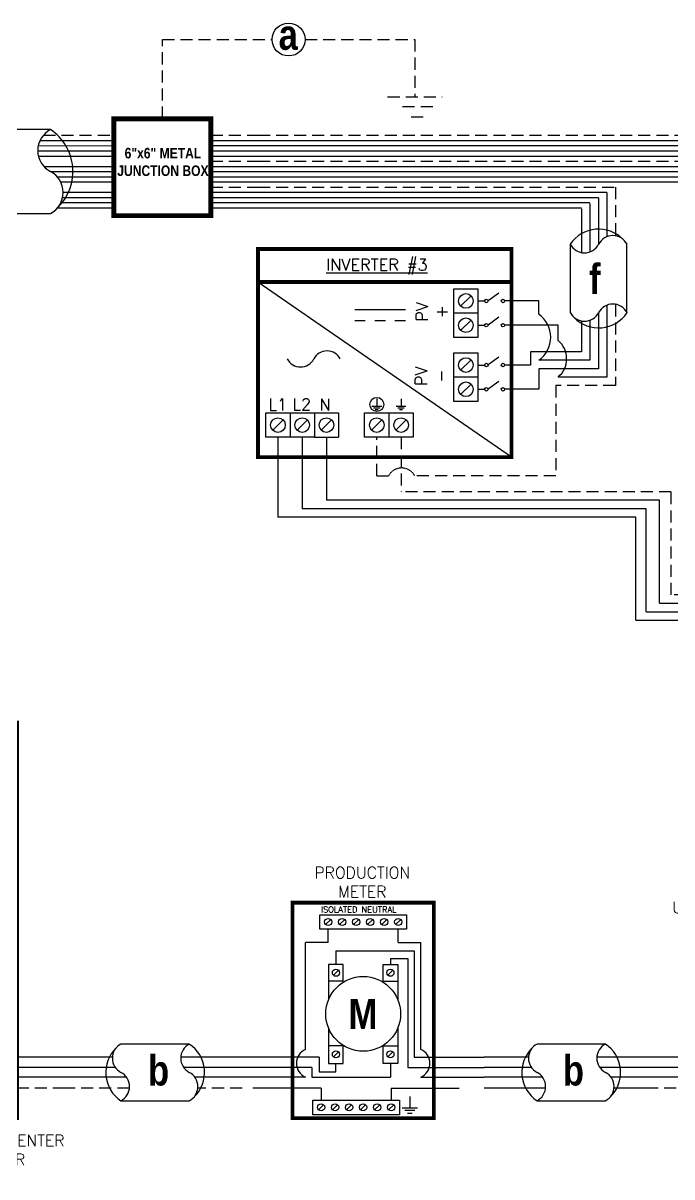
# Model space of a CAD drawing. Header units: feet. Extents: x 18740 to 19510, y 15293 to 15847.
# Drawn here: x 19048.4 to 19249.9, y 15488.7 to 15847.1 of the extents above; entities that cross this region are included whole.
import ezdxf

# ---------------------------------------------------------------- set-up
doc = ezdxf.new("R2010")
doc.units = ezdxf.units.FT
doc.header["$MEASUREMENT"] = 0
doc.linetypes.add('HIDDEN', pattern=[0.375, 0.25, -0.125])
for name, color, linetype in [('ONE LINE BLOCKS', 7, 'Continuous'), ('TABLES', 7, 'Continuous'), ('TEXT', 7, 'Continuous'), ('Z - TITLEBLOCK TXT', 7, 'Continuous')]:
    doc.layers.add(name, color=color, linetype=linetype)
doc.styles.add('ONE LINE TXT', font='techb___.ttf')
doc.styles.get("Standard").update_dxf_attribs({"font": 'simplex.shx'})

# ---------------------------------------------------------------- blocks, each defined once
blk = doc.blocks.new('M_METER PAN')
at = {"color": 253, "linetype": 'Continuous'}
for p, q in [((4.735, 8.023), (4.735, 8.748)), ((8.589, 8.023), (8.589, 8.748)), ((4.735, 8.023), (3.483, 8.023)), ((3.483, 2.136), (3.483, 8.023)), ((8.589, 8.023), (9.84, 8.023)), ((9.84, 2.136), (9.84, 8.023)), ((3.483, 0.611), (0, 0.611)), ((9.84, 0.611), (13.323, 0.611))]:
    blk.add_line(p, q, dxfattribs=at)
at = {"color": 7, "linetype": 'Continuous'}
for p, q in [((5.163, 7.563), (5.163, 6.819)), ((5.163, 7.563), (9.474, 7.563)), ((9.474, 7.563), (9.474, 1.711)), ((4.245, 1.711), (0, 1.711)), ((4.245, 1.711), (4.245, 0.898)), ((5.163, 0.898), (5.163, 1.37)), ((9.474, 1.711), (13.323, 1.711)), ((4.245, 0.898), (5.163, 0.898))]:
    blk.add_line(p, q, dxfattribs=at)
at = {"color": 10, "linetype": 'Continuous'}
for p, q in [((8.16, 7.142), (8.16, 6.819)), ((8.16, 7.142), (9.123, 7.142)), ((9.123, 7.142), (9.123, 1.149)), ((8.16, 1.37), (8.16, 0.611)), ((3.832, 1.149), (0, 1.149)), ((3.832, 1.149), (3.832, 0.611)), ((9.123, 1.149), (13.323, 1.149)), ((3.832, 0.611), (8.16, 0.611))]:
    blk.add_line(p, q, dxfattribs=at)
at = {"color": 1, "linetype": 'Continuous'}
for p, q in [((5.565, 5.899), (4.761, 5.899)), ((7.758, 5.899), (8.562, 5.899)), ((5.565, 2.326), (4.761, 2.326)), ((7.758, 2.326), (8.562, 2.326))]:
    blk.add_line(p, q, dxfattribs=at)
at = {"color": 253, "linetype": 'Continuous'}
for centre, start, end in [((3.823, 1.374), 113.9997, 246.0003), ((9.5, 1.374), 293.9997, 66.0003)]:
    blk.add_arc(centre, 0.835, start, end, dxfattribs=at)
at = {"layer": 'ONE LINE BLOCKS', "lineweight": 50, "const_width": 0.21}
blk.add_lwpolyline([(2.772, -1.647), (2.772, 10.216), (10.552, 10.216), (10.552, -1.647)], close=True, dxfattribs=at)
at = {"layer": 'TEXT', "color": 92, "linetype": 'HIDDEN', "ltscale": 15}
for p, q in [((4.347, 0), (0, 0)), ((4.347, 0), (4.347, -0.649)), ((8.201, 0), (8.201, -0.649)), ((8.201, 0), (13.323, 0))]:
    blk.add_line(p, q, dxfattribs=at)
at = {"layer": 'TEXT', "color": 92, "linetype": 'Continuous', "flags": 128}
for points in [[(9.228, -0.457), (9.227, -1.078)], [(8.812, -1.078), (9.642, -1.078)], [(9.498, -1.231), (8.956, -1.231)], [(9.354, -1.385), (9.1, -1.385)]]:
    blk.add_lwpolyline(points, dxfattribs=at)
at = {"layer": 'TEXT', "linetype": 'Continuous'}
blk.add_circle((6.662, 4.095), 2.059, dxfattribs=at)
at = {"layer": 'Z - TITLEBLOCK TXT', "color": 1, "linetype": 'Continuous'}
for p, q in [((4.275, 8.748), (4.275, 9.552)), ((4.275, 9.552), (9.049, 9.552)), ((9.049, 9.552), (9.049, 8.748)), ((9.049, 8.748), (4.275, 8.748)), ((4.761, 6.819), (4.761, 4.888)), ((5.565, 6.819), (4.761, 6.819)), ((5.565, 5.838), (5.565, 6.819)), ((7.758, 5.838), (7.758, 6.819)), ((7.758, 6.819), (8.562, 6.819)), ((8.562, 6.819), (8.562, 4.888)), ((4.761, 3.301), (4.761, 1.37)), ((8.562, 3.301), (8.562, 1.37)), ((5.565, 1.37), (5.565, 2.351)), ((7.758, 1.37), (7.758, 2.351)), ((4.761, 1.37), (5.565, 1.37)), ((8.562, 1.37), (7.758, 1.37)), ((3.887, -1.453), (3.887, -0.649)), ((3.887, -0.649), (8.661, -0.649)), ((8.661, -0.649), (8.661, -1.453)), ((8.661, -1.453), (3.887, -1.453))]:
    blk.add_line(p, q, dxfattribs=at)
at = {"layer": 'Z - TITLEBLOCK TXT', "color": 4, "linetype": 'Continuous'}
for p, q in [((4.874, 9.29), (4.596, 9.011)), ((5.645, 9.29), (5.366, 9.011)), ((6.416, 9.29), (6.137, 9.011)), ((7.186, 9.29), (6.908, 9.011)), ((7.957, 9.29), (7.679, 9.011)), ((8.728, 9.29), (8.449, 9.011)), ((5.303, 6.499), (5.024, 6.22)), ((8.299, 6.499), (8.021, 6.22)), ((5.303, 2.005), (5.024, 1.727)), ((8.299, 2.005), (8.021, 1.727)), ((4.486, -0.912), (4.208, -1.19)), ((5.257, -0.912), (4.978, -1.19)), ((6.028, -0.912), (5.749, -1.19)), ((6.798, -0.912), (6.52, -1.19)), ((7.569, -0.912), (7.291, -1.19)), ((8.34, -0.912), (8.061, -1.19))]:
    blk.add_line(p, q, dxfattribs=at)
for centre in [(4.735, 9.15), (5.506, 9.15), (6.276, 9.15), (7.047, 9.15), (7.818, 9.15), (8.589, 9.15), (5.163, 6.359), (8.16, 6.359), (5.163, 1.866), (8.16, 1.866), (4.347, -1.051), (5.118, -1.051), (5.888, -1.051), (6.659, -1.051), (7.43, -1.051), (8.201, -1.051)]:
    blk.add_circle(centre, 0.197, dxfattribs=at)
at = {"layer": 'TABLES', "color": 4, "linetype": 'Continuous'}
blk.add_text('ISOLATED NEUTRAL', height=0.33207, dxfattribs=at).set_placement((4.339, 9.669))
at = {"layer": 'TEXT', "color": 1, "insert": (6.613, 11.342), "char_height": 0.62775, "attachment_point": 5}
blk.add_mtext_dynamic_manual_height_columns('PRODUCTION METER', width=1.32031, gutter_width=7.17, heights=[0], dxfattribs=at)
at = {"layer": 'Z - TITLEBLOCK TXT', "color": 253, "linetype": 'Continuous', "style": 'ONE LINE TXT'}
blk.add_text('M', height=1.662, dxfattribs=at).set_placement((5.854, 3.259))
blk = doc.blocks.new('*U14')
at = {"color": 0}
blk.add_blockref('M_METER PAN', (0, 0), dxfattribs=at)
blk = doc.blocks.new('*U7')
at = {"color": 7, "linetype": 'Continuous'}
for p, q in [((6.669, 2.433), (2.905, 2.433)), ((2.435, 1.711), (0, 1.711)), ((9.575, 1.711), (6.199, 1.711)), ((2.905, -0.69), (6.669, -0.69))]:
    blk.add_line(p, q, dxfattribs=at)
at = {"color": 10, "linetype": 'Continuous'}
for p, q in [((2.591, 1.149), (0, 1.149)), ((9.575, 1.149), (6.355, 1.149))]:
    blk.add_line(p, q, dxfattribs=at)
at = {"color": 253, "linetype": 'Continuous'}
for p, q in [((3.208, 0.611), (0, 0.611)), ((9.575, 0.611), (6.972, 0.611))]:
    blk.add_line(p, q, dxfattribs=at)
at = {"color": 7, "linetype": 'Continuous'}
for centre, start, end in [((3.942, 0.872), 133.97324, 236.42648), ((5.633, 0.872), 313.97324, 56.42648)]:
    blk.add_arc(centre, 1.874, start, end, dxfattribs=at)
at = {"layer": 'TEXT', "color": 92, "linetype": 'HIDDEN', "ltscale": 15}
for p, q in [((3.373, 0), (0, 0)), ((9.575, 0), (7.137, 0))]:
    blk.add_line(p, q, dxfattribs=at)
at = {"layer": 'Z - TITLEBLOCK TXT', "linetype": 'Continuous'}
for centre, start, end in [((3.315, 1.653), 117.66392, 242.33608), ((7.078, 1.653), 117.66392, 242.33608), ((2.496, 0.091), 297.66392, 62.33608), ((6.26, 0.091), 297.66392, 62.33608)]:
    blk.add_arc(centre, 0.882, start, end, dxfattribs=at)
blk = doc.blocks.new('*U16')
at = {"layer": 'ONE LINE BLOCKS', "linetype": 'Continuous'}
h = blk.add_hatch(color=1, dxfattribs=at)
h.dxf.hatch_style = 1
edge = h.paths.add_edge_path()
edge.add_arc((-70.09, 79.71), 0.291, 0, 360)
h = blk.add_hatch(color=1, dxfattribs=at)
h.dxf.hatch_style = 1
edge = h.paths.add_edge_path()
edge.add_arc((-64.17, 79.71), 0.291, 0, 360)
h = blk.add_hatch(color=1, dxfattribs=at)
h.dxf.hatch_style = 1
edge = h.paths.add_edge_path()
edge.add_arc((-70.09, 73.04), 0.291, 0, 360)
h = blk.add_hatch(color=1, dxfattribs=at)
h.dxf.hatch_style = 1
edge = h.paths.add_edge_path()
edge.add_arc((-64.17, 73.04), 0.291, 0, 360)
h = blk.add_hatch(color=1, dxfattribs=at)
h.dxf.hatch_style = 1
edge = h.paths.add_edge_path()
edge.add_arc((-52.18, 67.09), 0.291, 0, 360)
h = blk.add_hatch(color=1, dxfattribs=at)
h.dxf.hatch_style = 1
edge = h.paths.add_edge_path()
edge.add_arc((-45.5, 67.09), 0.291, 0, 360)
h = blk.add_hatch(color=1, dxfattribs=at)
h.dxf.hatch_style = 1
edge = h.paths.add_edge_path()
edge.add_arc((-52.18, 63.72), 0.291, 0, 360)
h = blk.add_hatch(color=1, dxfattribs=at)
h.dxf.hatch_style = 1
edge = h.paths.add_edge_path()
edge.add_arc((-45.5, 63.72), 0.291, 0, 360)
h = blk.add_hatch(color=1, dxfattribs=at)
h.dxf.hatch_style = 1
edge = h.paths.add_edge_path()
edge.add_arc((-52.18, 57.69), 0.291, 0, 360)
h = blk.add_hatch(color=1, dxfattribs=at)
h.dxf.hatch_style = 1
edge = h.paths.add_edge_path()
edge.add_arc((-45.5, 57.69), 0.291, 0, 360)
h = blk.add_hatch(color=1, dxfattribs=at)
h.dxf.hatch_style = 1
edge = h.paths.add_edge_path()
edge.add_arc((-52.18, 54.31), 0.291, 0, 360)
h = blk.add_hatch(color=1, dxfattribs=at)
h.dxf.hatch_style = 1
edge = h.paths.add_edge_path()
edge.add_arc((-45.5, 54.31), 0.291, 0, 360)
h = blk.add_hatch(color=1, dxfattribs=at)
h.dxf.hatch_style = 1
edge = h.paths.add_edge_path()
edge.add_arc((-52.18, 48.29), 0.291, 0, 360)
h = blk.add_hatch(color=1, dxfattribs=at)
h.dxf.hatch_style = 1
edge = h.paths.add_edge_path()
edge.add_arc((-45.5, 48.29), 0.291, 0, 360)
h = blk.add_hatch(color=1, dxfattribs=at)
h.dxf.hatch_style = 1
edge = h.paths.add_edge_path()
edge.add_arc((-52.18, 44.91), 0.291, 0, 360)
h = blk.add_hatch(color=1, dxfattribs=at)
h.dxf.hatch_style = 1
edge = h.paths.add_edge_path()
edge.add_arc((-45.5, 44.91), 0.291, 0, 360)
h = blk.add_hatch(color=1, dxfattribs=at)
h.dxf.hatch_style = 1
edge = h.paths.add_edge_path()
edge.add_arc((-52.18, 38.89), 0.291, 0, 360)
h = blk.add_hatch(color=1, dxfattribs=at)
h.dxf.hatch_style = 1
edge = h.paths.add_edge_path()
edge.add_arc((-45.5, 38.89), 0.291, 0, 360)
h = blk.add_hatch(color=1, dxfattribs=at)
h.dxf.hatch_style = 1
edge = h.paths.add_edge_path()
edge.add_arc((-52.18, 35.51), 0.291, 0, 360)
h = blk.add_hatch(color=1, dxfattribs=at)
h.dxf.hatch_style = 1
edge = h.paths.add_edge_path()
edge.add_arc((-45.5, 35.51), 0.291, 0, 360)
h = blk.add_hatch(color=1, dxfattribs=at)
h.dxf.hatch_style = 1
edge = h.paths.add_edge_path()
edge.add_arc((-52.18, 31.06), 0.291, 0, 360)
h = blk.add_hatch(color=1, dxfattribs=at)
h.dxf.hatch_style = 1
edge = h.paths.add_edge_path()
edge.add_arc((-45.5, 31.06), 0.291, 0, 360)
h = blk.add_hatch(color=1, dxfattribs=at)
h.dxf.hatch_style = 1
edge = h.paths.add_edge_path()
edge.add_arc((-52.18, 27.68), 0.291, 0, 360)
h = blk.add_hatch(color=1, dxfattribs=at)
h.dxf.hatch_style = 1
edge = h.paths.add_edge_path()
edge.add_arc((-45.5, 27.68), 0.291, 0, 360)
at = {"color": 7, "linetype": 'Continuous'}
for p, q in [((-20.69, 9.66), (-20.69, 31.06)), ((0, 9.66), (-20.69, 9.66))]:
    blk.add_line(p, q, dxfattribs=at)
at = {"color": 10, "linetype": 'Continuous'}
for p, q in [((-24.71, 6.49), (-24.71, 27.68)), ((-20.67, 27.68), (-20.67, 27.68)), ((-20.67, 27.68), (-20.67, 27.68)), ((0, 6.49), (-24.71, 6.49))]:
    blk.add_line(p, q, dxfattribs=at)
at = {"color": 253, "linetype": 'Continuous'}
for p, q in [((-36.04, 12.29), (-37.2, 12.29)), ((-36.04, 3.45), (-36.04, 12.29)), ((-31.39, 3.45), (-36.04, 3.45)), ((0, 3.45), (-26.11, 3.45))]:
    blk.add_line(p, q, dxfattribs=at)
at = {"color": 7, "linetype": 'Continuous'}
blk.add_circle((-110.4, -15.26), 5.11, dxfattribs=at)
at = {"color": 253, "linetype": 'Continuous'}
blk.add_arc((-28.75, 3.3), 2.64, 3.2819, 176.7181, dxfattribs=at)
at = {"layer": 'ONE LINE BLOCKS', "lineweight": 50}
for p, q in [((-108.51, 134.89), (-108.51, 151.79)), ((-108.51, 151.79), (-89.65, 151.79)), ((-89.65, 151.79), (-89.65, 134.89)), ((-89.65, 134.89), (-108.51, 134.89)), ((-84.43, 92.98), (-14.91, 92.98))]:
    blk.add_line(p, q, dxfattribs=at)
at = {"layer": 'ONE LINE BLOCKS', "lineweight": 50, "const_width": 1.19}
for points in [[(-108.51, 134.89), (-108.51, 151.79), (-89.65, 151.79), (-89.65, 134.89)], [(-84.43, -9.3), (-84.43, 113.61), (-14.91, 113.61), (-14.91, -9.3)]]:
    blk.add_lwpolyline(points, close=True, dxfattribs=at)
at = {"layer": 'TEXT', "color": 92, "linetype": 'HIDDEN', "ltscale": 15}
for p, q in [((-77.46, 20.02), (-77.46, 16.57)), ((-37.13, 20.02), (-77.46, 20.02)), ((-28.89, 0), (-28.89, 20.02)), ((-77.46, 16.57), (-70.87, 16.57)), ((0, 0), (-28.89, 0)), ((-70.87, -0.83), (-110.4, -0.83)), ((-110.4, -0.83), (-110.4, -10.15)), ((-110.4, -20.38), (-110.4, -32.73))]:
    blk.add_line(p, q, dxfattribs=at)
at = {"layer": 'TEXT', "color": 92, "linetype": 'Continuous', "ltscale": 15}
blk.add_line((-41.74, -5.18), (-66.33, -5.18), dxfattribs=at)
at = {"layer": 'TEXT', "color": 92, "linetype": 'HIDDEN', "flags": 128}
for points in [[(-63.1, 9.2), (-63.11, 5.69)], [(-65.45, 5.69), (-60.77, 5.69)], [(-61.58, 4.83), (-64.64, 4.83)], [(-62.39, 3.96), (-63.82, 3.96)]]:
    blk.add_lwpolyline(points, dxfattribs=at)
at = {"layer": 'TEXT', "color": 92, "linetype": 'Continuous', "ltscale": 4, "flags": 128}
for points in [[(-118.88, -32.73), (-101.92, -32.73)], [(-104.86, -35.88), (-115.94, -35.88)], [(-107.8, -39.02), (-113, -39.02)]]:
    blk.add_lwpolyline(points, dxfattribs=at)
at = {"layer": 'TEXT', "linetype": 'Continuous'}
blk.add_circle((-99.08, 143.34), 7.15, dxfattribs=at)
at = {"layer": 'TEXT', "color": 92, "linetype": 'Continuous', "ltscale": 0.3}
blk.add_arc((-33.01, 17.86), 4.65, 27.6639, 152.3361, dxfattribs=at)
at = {"layer": 'Z - TITLEBLOCK TXT', "color": 253, "linetype": 'Continuous'}
for p, q in [((-104.8, 78.58), (-104.8, 134.89)), ((-75.86, 78.58), (-104.8, 78.58)), ((-75.86, 20.99), (-75.86, 78.58)), ((-32.91, 20.99), (-75.86, 20.99)), ((-32.91, 20.99), (-32.91, 16.64)), ((-32.91, 16.64), (-37.2, 16.64))]:
    blk.add_line(p, q, dxfattribs=at)
at = {"layer": 'Z - TITLEBLOCK TXT', "color": 10, "linetype": 'Continuous'}
for p, q in [((-99.08, 83.91), (-99.08, 134.89)), ((-70.09, 83.91), (-99.08, 83.91)), ((-70.09, 27.68), (-70.09, 68.84)), ((-66.04, 63.72), (-70.09, 63.72)), ((-56.38, 63.72), (-62.3, 63.72)), ((-66.04, 54.31), (-70.09, 54.31)), ((-56.38, 54.31), (-62.3, 54.31)), ((-66.04, 44.91), (-70.09, 44.91)), ((-56.38, 44.91), (-62.3, 44.91)), ((-66.04, 35.51), (-70.09, 35.51)), ((-56.38, 35.51), (-62.3, 35.51)), ((-56.38, 27.68), (-70.09, 27.68)), ((-41.31, 27.68), (-24.71, 27.68))]:
    blk.add_line(p, q, dxfattribs=at)
at = {"layer": 'Z - TITLEBLOCK TXT', "color": 7, "linetype": 'Continuous'}
for p, q in [((-93.24, 89.01), (-93.24, 134.89)), ((-93.24, 89.01), (-64.17, 89.01)), ((-64.17, 89.01), (-64.17, 83.91)), ((-64.17, 67.09), (-64.17, 68.84)), ((-64.17, 57.69), (-64.17, 67.09)), ((-64.17, 67.09), (-56.38, 67.09)), ((-56.38, 67.09), (-64.17, 67.09)), ((-64.17, 48.29), (-64.17, 57.69)), ((-64.17, 57.69), (-56.38, 57.69)), ((-56.38, 57.69), (-64.17, 57.69)), ((-64.17, 38.89), (-64.17, 48.29)), ((-64.17, 48.29), (-56.38, 48.29)), ((-56.38, 48.29), (-64.17, 48.29)), ((-64.17, 31.06), (-64.17, 38.89)), ((-64.17, 38.89), (-56.38, 38.89)), ((-56.38, 38.89), (-64.17, 38.89)), ((-56.38, 31.06), (-64.17, 31.06)), ((-41.31, 31.06), (-20.69, 31.06))]:
    blk.add_line(p, q, dxfattribs=at)
at = {"layer": 'Z - TITLEBLOCK TXT', "color": 1, "linetype": 'Continuous'}
for p, q in [((-70.87, -7.78), (-70.87, 19.17)), ((-70.87, 19.17), (-66.33, 19.17)), ((-66.33, 19.17), (-66.33, -7.78)), ((-41.74, -7.71), (-41.74, 19.24)), ((-41.74, 19.24), (-37.2, 19.24)), ((-37.2, 19.24), (-37.2, -7.71)), ((-66.33, -7.78), (-70.87, -7.78)), ((-37.2, -7.71), (-41.74, -7.71))]:
    blk.add_line(p, q, dxfattribs=at)
at = {"layer": 'Z - TITLEBLOCK TXT', "color": 4, "linetype": 'Continuous'}
for p, q in [((-67.81, 17.35), (-69.38, 15.78)), ((-38.69, 17.43), (-40.26, 15.85)), ((-67.81, 13), (-69.38, 11.43)), ((-38.69, 13.08), (-40.26, 11.5)), ((-67.81, 8.65), (-69.38, 7.08)), ((-38.69, 8.73), (-40.26, 7.15)), ((-67.81, 4.3), (-69.38, 2.73)), ((-38.69, 4.38), (-40.26, 2.8)), ((-38.69, 0.03), (-40.26, -1.55)), ((-67.81, -0.05), (-69.38, -1.62)), ((-67.81, -4.4), (-69.38, -5.97)), ((-38.69, -4.33), (-40.26, -5.9))]:
    blk.add_line(p, q, dxfattribs=at)
at = {"layer": 'Z - TITLEBLOCK TXT', "color": 1, "linetype": 'Continuous', "flags": 128}
for points in [[(-70.09, 83.91), (-70.09, 79.71)], [(-70.09, 83.91), (-70.09, 79.71)], [(-64.17, 83.91), (-64.17, 79.71)], [(-64.17, 83.91), (-64.17, 79.71)], [(-70.09, 73.04), (-70.09, 68.84)], [(-64.17, 73.04), (-64.17, 68.84)], [(-56.38, 67.09), (-52.18, 67.09)], [(-56.38, 67.09), (-52.18, 67.09)], [(-45.5, 67.09), (-41.31, 67.09)], [(-56.38, 63.72), (-52.18, 63.72)], [(-56.38, 63.72), (-52.18, 63.72)], [(-45.5, 63.72), (-41.31, 63.72)], [(-56.38, 57.69), (-52.18, 57.69)], [(-56.38, 57.69), (-52.18, 57.69)], [(-45.5, 57.69), (-41.31, 57.69)], [(-56.38, 54.31), (-52.18, 54.31)], [(-56.38, 54.31), (-52.18, 54.31)], [(-45.5, 54.31), (-41.31, 54.31)], [(-56.38, 48.29), (-52.18, 48.29)], [(-56.38, 48.29), (-52.18, 48.29)], [(-45.5, 48.29), (-41.31, 48.29)], [(-56.38, 44.91), (-52.18, 44.91)], [(-56.38, 44.91), (-52.18, 44.91)], [(-45.5, 44.91), (-41.31, 44.91)], [(-56.38, 38.89), (-52.18, 38.89)], [(-56.38, 38.89), (-52.18, 38.89)], [(-45.5, 38.89), (-41.31, 38.89)], [(-56.38, 35.51), (-52.18, 35.51)], [(-56.38, 35.51), (-52.18, 35.51)], [(-45.5, 35.51), (-41.31, 35.51)], [(-56.38, 31.06), (-52.18, 31.06)], [(-56.38, 31.06), (-52.18, 31.06)], [(-45.5, 31.06), (-41.31, 31.06)], [(-56.38, 27.68), (-52.18, 27.68)], [(-56.38, 27.68), (-52.18, 27.68)], [(-45.5, 27.68), (-41.31, 27.68)]]:
    blk.add_lwpolyline(points, dxfattribs=at)
at = {"layer": 'Z - TITLEBLOCK TXT', "color": 1, "linetype": 'Continuous'}
for centre in [(-70.09, 79.71), (-64.17, 79.71), (-70.09, 73.04), (-64.17, 73.04), (-52.18, 67.09), (-45.5, 67.09), (-52.18, 63.72), (-45.5, 63.72), (-52.18, 57.69), (-45.5, 57.69), (-52.18, 54.31), (-45.5, 54.31), (-52.18, 48.29), (-45.5, 48.29), (-52.18, 44.91), (-45.5, 44.91), (-52.18, 38.89), (-45.5, 38.89), (-52.18, 35.51), (-45.5, 35.51), (-52.18, 31.06), (-45.5, 31.06), (-52.18, 27.68), (-45.5, 27.68)]:
    blk.add_circle(centre, 0.291, dxfattribs=at)
at = {"layer": 'Z - TITLEBLOCK TXT', "color": 4, "linetype": 'Continuous'}
for centre in [(-68.6, 16.57), (-39.47, 16.64), (-68.6, 12.22), (-39.47, 12.29), (-68.6, 7.87), (-39.47, 7.94), (-68.6, 3.52), (-39.47, 3.59), (-68.6, -0.83), (-39.47, -0.76), (-68.6, -5.18), (-39.47, -5.11)]:
    blk.add_circle(centre, 1.11, dxfattribs=at)
at = {"layer": 'Z - TITLEBLOCK TXT', "color": 1, "linetype": 'Continuous'}
for centre, start, end in [((-71.28, 76.38), 310.3392, 49.6608), ((-65.36, 76.38), 310.3392, 49.6608), ((-48.84, 65.9), 40.3392, 139.6608), ((-48.84, 62.52), 40.3392, 139.6608), ((-48.84, 56.5), 40.3392, 139.6608), ((-48.84, 53.12), 40.3392, 139.6608), ((-48.84, 47.1), 40.3392, 139.6608), ((-48.84, 43.72), 40.3392, 139.6608), ((-48.84, 37.69), 40.3392, 139.6608), ((-48.84, 34.31), 40.3392, 139.6608), ((-48.84, 29.86), 40.3392, 139.6608), ((-48.84, 26.48), 40.3392, 139.6608)]:
    blk.add_arc(centre, 3.93, start, end, dxfattribs=at)
at = {"layer": 'Z - TITLEBLOCK TXT', "color": 10, "linetype": 'Continuous'}
for centre in [(-64.17, 63.61), (-64.17, 54.21), (-64.17, 44.8), (-64.17, 35.4)]:
    blk.add_arc(centre, 1.87, 3.2937, 176.7063, dxfattribs=at)
at = {"layer": 'TABLES', "color": 1, "linetype": 'Continuous'}
blk.add_text('NEUTRAL', height=3.658, rotation=90, dxfattribs=at).set_placement((-42.4, -4.09))
at = {"layer": 'TEXT', "color": 1}
for s, p in [('EXISTING', (-134.76, 151.1)), ('120/240V', (-136.78, 144.52)), ('UTILITY', (-132.82, 138.61)), ('METER', (-131.72, 132.71))]:
    blk.add_text(s, height=3.543, dxfattribs=at).set_placement(p)
at = {"layer": 'TEXT', "color": 1, "attachment_point": 5}
for s, width, gutter_width, heights, insert, char_height in [('240V', 0.1481, 0.75, [0], (-74.92, 109.56), 3.658), ('1∅', 0.1481, 0.75, [0], (-20.22, 109.56), 3.658), ('0A MAIN BREAKER\\P0A BUSBAR', 94.6859, 0.75, [0], (-50.38, 99.17), 3.6576), ('2p0A', 0.1481, 0.75, [0], (-59.53, 76.34), 3.658), ('2p#A', 0.1481, 0.75, [0], (-55.05, 24.24), 3.658), ('EXISTING MAIN BREAKER LOAD CENTER\\P2p##A BACK FEED BREAKER\\P{\\fVerdana|b1|i0|c0|p34;NEC 690.64}', 140.5774, 97.94, [58.72], (-46.13, -22.19), 3.5433)]:
    blk.add_mtext_dynamic_manual_height_columns(s, width=width, gutter_width=gutter_width, heights=heights, dxfattribs=dict(at, insert=insert, char_height=char_height))
at = {"layer": 'Z - TITLEBLOCK TXT', "color": 253, "linetype": 'Continuous', "style": 'ONE LINE TXT'}
blk.add_text('M', height=9.38, dxfattribs=at).set_placement((-103.64, 138.62))
at = {"layer": 'Z - TITLEBLOCK TXT', "color": 1, "linetype": 'Continuous', "insert": (-113.36, -9.32), "char_height": 9.3833, "attachment_point": 1, "style": 'ONE LINE TXT'}
blk.add_mtext_dynamic_manual_height_columns('{\\W1;\\C256;a}', width=0.1385, gutter_width=2.13, heights=[0], dxfattribs=at)
blk = doc.blocks.new('M_UTILITY DISCONNECT')
at = {"color": 253, "linetype": 'Continuous'}
for p, q in [((-42.47, 32.21), (-42.47, 34.82)), ((-20.72, 32.21), (-20.72, 34.82)), ((-47.96, 3.45), (-47.96, 32.21)), ((-47.96, 32.21), (-42.47, 32.21)), ((-15.23, 32.21), (-20.72, 32.21)), ((-15.23, 3.45), (-15.23, 32.21)), ((-47.96, 3.45), (-63.19, 3.45)), ((-15.23, 3.45), (0, 3.45))]:
    blk.add_line(p, q, dxfattribs=at)
at = {"color": 7, "linetype": 'Continuous'}
for p, q in [((-51.46, 9.66), (-51.46, 22.77)), ((-49.6, 22.77), (-51.46, 22.77)), ((-41.69, 22.77), (-44.32, 22.77)), ((-21.5, 22.77), (-18.87, 22.77)), ((-13.59, 22.77), (-11.73, 22.77)), ((-11.73, 9.66), (-11.73, 22.77)), ((-51.46, 9.66), (-63.19, 9.66)), ((-11.73, 9.66), (0, 9.66))]:
    blk.add_line(p, q, dxfattribs=at)
at = {"color": 10, "linetype": 'Continuous'}
for p, q in [((-49.6, 6.49), (-49.6, 15.24)), ((-41.69, 15.24), (-44.32, 15.24)), ((-21.5, 15.24), (-18.87, 15.24)), ((-13.59, 6.49), (-13.59, 15.24)), ((-49.6, 6.49), (-63.19, 6.49)), ((-13.59, 6.49), (0, 6.49))]:
    blk.add_line(p, q, dxfattribs=at)
at = {"color": 7, "linetype": 'Continuous'}
for centre in [(-46.96, 22.62), (-16.23, 22.62)]:
    blk.add_arc(centre, 2.64, 3.2819, 176.7181, dxfattribs=at)
at = {"color": 10, "linetype": 'Continuous'}
for centre in [(-46.96, 15.08), (-16.23, 15.08)]:
    blk.add_arc(centre, 2.64, 3.2819, 176.7181, dxfattribs=at)
at = {"layer": 'ONE LINE BLOCKS', "lineweight": 50}
blk.add_line((-53.41, 43.1), (-9.8, 43.1), dxfattribs=at)
at = {"layer": 'ONE LINE BLOCKS', "lineweight": 50, "const_width": 1.19}
blk.add_lwpolyline([(-53.41, -9.3), (-53.41, 49.88), (-9.8, 49.88), (-9.8, -9.3)], close=True, dxfattribs=at)
at = {"layer": 'TEXT', "color": 92, "linetype": 'HIDDEN', "ltscale": 15}
for p, q in [((-46.38, 0), (-46.38, 4.94)), ((-46.38, 4.94), (-42.47, 4.94)), ((-42.47, 4.94), (-42.47, 1.8)), ((-16.81, 4.94), (-20.72, 4.94)), ((-20.72, 4.94), (-20.72, 1.8)), ((-16.81, 0), (-16.81, 4.94)), ((-46.38, 0), (-63.19, 0)), ((-16.81, 0), (0, 0))]:
    blk.add_line(p, q, dxfattribs=at)
at = {"layer": 'TEXT', "color": 92, "linetype": 'Continuous', "flags": 128}
for points in [[(-31.59, -3.07), (-31.6, -6.57)], [(-33.94, -6.57), (-29.25, -6.57)], [(-30.07, -7.44), (-33.13, -7.44)], [(-30.88, -8.3), (-32.31, -8.3)]]:
    blk.add_lwpolyline(points, dxfattribs=at)
at = {"layer": 'Z - TITLEBLOCK TXT', "color": 1, "linetype": 'Continuous'}
for p, q in [((-45.07, 34.82), (-45.07, 39.36)), ((-45.07, 39.36), (-18.12, 39.36)), ((-18.12, 39.36), (-18.12, 34.82)), ((-18.12, 34.82), (-45.07, 34.82)), ((-33.23, 25.22), (-29.96, 22.78)), ((-41.69, 22.77), (-35.12, 22.77)), ((-28.88, 22.77), (-21.5, 22.77)), ((-41.69, 15.24), (-35.12, 15.24)), ((-33.23, 17.69), (-29.96, 15.24)), ((-28.88, 15.24), (-21.5, 15.23)), ((-45.07, 1.8), (-18.12, 1.8)), ((-45.07, 1.8), (-45.07, -2.74)), ((-18.12, 1.8), (-18.12, -2.74)), ((-18.12, -2.74), (-45.07, -2.74))]:
    blk.add_line(p, q, dxfattribs=at)
at = {"layer": 'Z - TITLEBLOCK TXT', "color": 4, "linetype": 'Continuous'}
for p, q in [((-41.69, 37.87), (-43.26, 36.3)), ((-37.34, 37.87), (-38.91, 36.3)), ((-32.98, 37.87), (-34.56, 36.3)), ((-28.63, 37.87), (-30.21, 36.3)), ((-24.28, 37.87), (-25.86, 36.3)), ((-19.93, 37.87), (-21.51, 36.3)), ((-41.69, 0.32), (-43.26, -1.26)), ((-37.34, 0.32), (-38.91, -1.26)), ((-32.98, 0.32), (-34.56, -1.26)), ((-28.63, 0.32), (-30.21, -1.26)), ((-24.28, 0.32), (-25.86, -1.26)), ((-19.93, 0.32), (-21.51, -1.26))]:
    blk.add_line(p, q, dxfattribs=at)
for centre in [(-42.47, 37.09), (-38.12, 37.09), (-33.77, 37.09), (-29.42, 37.09), (-25.07, 37.09), (-20.72, 37.09), (-42.47, -0.47), (-38.12, -0.47), (-33.77, -0.47), (-29.42, -0.47), (-25.07, -0.47), (-20.72, -0.47)]:
    blk.add_circle(centre, 1.11, dxfattribs=at)
at = {"layer": 'Z - TITLEBLOCK TXT', "color": 1, "linetype": 'Continuous'}
for centre in [(-34.58, 22.77), (-29.42, 22.77), (-34.58, 15.24), (-29.42, 15.24)]:
    blk.add_circle(centre, 0.541, dxfattribs=at)
at = {"layer": 'TABLES', "color": 4, "linetype": 'Continuous'}
blk.add_text('ISOLATED NEUTRAL', height=1.8743, dxfattribs=at).set_placement((-44.71, 40.01))
at = {"layer": 'TEXT', "color": 1}
for s, width, gutter_width, heights, insert, char_height, attachment_point in [('\\A1;\\pi12.968; 60A UNFUSED \\P\\pi6.1418;UTILITY DISCONNECT', 64.922, 0, [82.18], (-65.01, 63.62), 3.4544, 1), ('240V', 0.1481, 0.75, [0], (-45.35, 46.44), 3.658, 5), ('1∅', 0.1481, 0.75, [0], (-14.78, 46.14), 3.658, 5), ('\\A1;\\pi11.999,t30.287;SQUARE D\\P\\pi9.0377,t27.326;PN: D222RB', 51.6906, 0.203, [45.94], (-54.67, -12.23), 3.6576, 1)]:
    blk.add_mtext_dynamic_manual_height_columns(s, width=width, gutter_width=gutter_width, heights=heights, dxfattribs=dict(at, insert=insert, char_height=char_height, attachment_point=attachment_point))

msp = doc.modelspace()

# ---------------------------------------------------------------- linework, layer by layer
at = {"color": 7, "linetype": 'Continuous'}
for p, q in [((19056.92, 15814.01), (19025.51, 15814.01)), ((19053.68, 15810.62), (19076.62, 15810.62)), ((19106.72, 15810.62), (19121.36, 15810.62)), ((19121.36, 15810.62), (19488.61, 15810.62)), ((19052.98, 15807.41), (19076.62, 15807.41)), ((19106.72, 15807.41), (19121.36, 15807.41)), ((19121.36, 15807.41), (19483.37, 15807.41)), ((19054.85, 15802.59), (19076.62, 15802.59)), ((19106.72, 15802.59), (19121.36, 15802.59)), ((19121.36, 15802.59), (19359.18, 15802.58)), ((19058.98, 15799.37), (19076.62, 15799.37)), ((19106.72, 15799.37), (19121.36, 15799.37)), ((19121.36, 15799.37), (19353.93, 15799.37)), ((19060.86, 15794.54), (19076.62, 15794.54)), ((19106.72, 15794.54), (19121.36, 15794.54)), ((19121.36, 15794.54), (19229.75, 15794.54)), ((19229.75, 15794.45), (19229.75, 15780.7)), ((19060.16, 15791.33), (19076.62, 15791.33)), ((19106.72, 15791.33), (19121.36, 15791.33)), ((19121.36, 15791.33), (19224.5, 15791.33)), ((19224.5, 15791.07), (19224.5, 15776.04)), ((19025.51, 15787.94), (19056.92, 15787.94)), ((19218.37, 15778.39), (19218.37, 15757.15)), ((19235.99, 15757.15), (19235.99, 15778.39)), ((19208.62, 15760.78), (19197.99, 15760.78)), ((19208.62, 15756.67), (19208.62, 15760.78)), ((19229.75, 15759.46), (19229.75, 15737.12)), ((19224.5, 15754.79), (19224.5, 15742.37)), ((19214.58, 15753.24), (19197.99, 15753.24)), ((19214.58, 15748.52), (19214.58, 15753.24)), ((19224.5, 15742.37), (19208.62, 15742.37)), ((19229.75, 15737.12), (19214.58, 15737.12)), ((19127.58, 15718.45), (19127.58, 15693.6)), ((19238.77, 15693.6), (19127.58, 15693.6)), ((19238.77, 15661.61), (19238.77, 15693.6)), ((19238.77, 15661.61), (19431.37, 15661.61)), ((19100.05, 15529.98), (19078.81, 15529.98)), ((19076.15, 15525.91), (19061.43, 15525.91)), ((19116.45, 15525.91), (19097.4, 15525.91)), ((19078.81, 15512.35), (19100.05, 15512.35))]:
    msp.add_line(p, q, dxfattribs=at)
at = {"color": 253, "linetype": 'Continuous'}
for p, q in [((19053.14, 15809.02), (19076.62, 15809.01)), ((19106.72, 15809.02), (19121.36, 15809.02)), ((19121.36, 15809.02), (19485.99, 15809.01)), ((19053.17, 15805.8), (19076.62, 15805.8)), ((19106.72, 15805.8), (19121.36, 15805.8)), ((19121.36, 15805.8), (19480.74, 15805.8)), ((19056.91, 15800.98), (19076.62, 15800.98)), ((19106.72, 15800.98), (19121.36, 15800.98)), ((19121.36, 15800.98), (19356.56, 15800.98)), ((19060.08, 15797.76), (19076.62, 15797.76)), ((19106.72, 15797.76), (19121.36, 15797.76)), ((19121.36, 15797.76), (19351.31, 15797.76)), ((19060.7, 15792.93), (19076.62, 15792.93)), ((19106.72, 15792.93), (19121.36, 15792.93)), ((19121.36, 15792.93), (19227.12, 15792.93)), ((19227.12, 15792.76), (19227.12, 15778.29)), ((19059.13, 15789.71), (19076.62, 15789.71)), ((19106.72, 15789.71), (19121.36, 15789.71)), ((19121.36, 15789.71), (19221.88, 15789.71)), ((19221.88, 15789.38), (19221.88, 15775.81)), ((19221.88, 15754.56), (19221.88, 15744.99)), ((19227.12, 15757.04), (19227.12, 15739.75)), ((19221.88, 15744.99), (19206.04, 15744.99)), ((19206.04, 15744.99), (19206.04, 15740.88)), ((19206.04, 15740.88), (19197.99, 15740.88)), ((19227.12, 15739.75), (19208.66, 15739.75)), ((19208.66, 15739.75), (19208.66, 15733.35)), ((19208.66, 15733.35), (19197.99, 15733.35)), ((19142.64, 15718.45), (19142.64, 15698.86)), ((19246.05, 15698.86), (19142.64, 15698.86)), ((19246.05, 15666.87), (19246.05, 15698.86)), ((19246.05, 15666.87), (19428.66, 15666.87)), ((19080.52, 15519.69), (19061.43, 15519.69)), ((19116.45, 15519.69), (19101.76, 15519.69))]:
    msp.add_line(p, q, dxfattribs=at)
at = {"color": 10, "linetype": 'Continuous'}
for p, q in [((19135.11, 15718.45), (19135.11, 15696.23)), ((19241.99, 15696.23), (19135.11, 15696.23)), ((19241.99, 15664.24), (19241.99, 15696.23)), ((19241.99, 15664.24), (19431.24, 15664.24)), ((19077.03, 15522.73), (19061.43, 15522.73)), ((19116.45, 15522.73), (19098.28, 15522.73))]:
    msp.add_line(p, q, dxfattribs=at)
at = {"color": 7, "linetype": 'Continuous'}
msp.add_circle((19130.89, 15841.98), 5.11, dxfattribs=at)
for centre, radius, start, end in [((19048.27, 15800.97), 15.64, 313.9732, 56.4265), ((19227.18, 15772.54), 10.58, 43.9732, 146.4265), ((19227.18, 15763), 10.58, 223.9732, 326.4265), ((19084.66, 15521.17), 10.58, 133.9732, 236.4265), ((19094.2, 15521.17), 10.58, 313.9732, 56.4265)]:
    msp.add_arc(centre, radius, start, end, dxfattribs=at)
at = {"layer": 'ONE LINE BLOCKS', "lineweight": 50}
for points, const_width in [([(19106.72, 15787.28), (19076.62, 15787.28), (19076.62, 15817.38), (19106.72, 15817.38)], 1.53), ([(19121.36, 15712.29), (19121.36, 15776.94), (19200.13, 15776.94), (19200.13, 15712.29)], 1.19), ([(19121.36, 15766.66), (19121.36, 15776.94), (19200.13, 15776.94), (19200.13, 15766.66)], 1.19)]:
    msp.add_lwpolyline(points, close=True, dxfattribs=dict(at, const_width=const_width))
at = {"layer": 'TEXT', "color": 92, "linetype": 'HIDDEN', "ltscale": 15}
for p, q in [((19091.67, 15817.38), (19091.67, 15841.98)), ((19091.67, 15841.98), (19125.78, 15841.98)), ((19136.01, 15841.98), (19170.12, 15841.98)), ((19170.12, 15841.98), (19170.12, 15824.19)), ((19054.71, 15812.23), (19076.62, 15812.23)), ((19106.72, 15812.23), (19121.36, 15812.23)), ((19121.36, 15812.23), (19491.23, 15812.23)), ((19106.72, 15804.19), (19121.36, 15804.19)), ((19121.36, 15804.19), (19361.8, 15804.19)), ((19106.72, 15796.15), (19121.36, 15796.15)), ((19121.36, 15796.15), (19232.37, 15796.15)), ((19232.37, 15796.15), (19232.37, 15780.99)), ((19232.37, 15759.75), (19232.37, 15734.5)), ((19232.37, 15734.5), (19213.86, 15734.5)), ((19213.86, 15734.5), (19213.86, 15706.42)), ((19158.28, 15706.42), (19158.28, 15718.45)), ((19165.82, 15718.45), (19165.82, 15701.49)), ((19158.28, 15706.42), (19161.88, 15706.42)), ((19213.86, 15706.42), (19170.12, 15706.42)), ((19249.69, 15701.49), (19165.82, 15701.49)), ((19249.69, 15669.5), (19249.69, 15701.49)), ((19428.74, 15669.5), (19249.69, 15669.5)), ((19081.45, 15516.25), (19061.43, 15516.25)), ((19116.45, 15516.25), (19102.69, 15516.25))]:
    msp.add_line(p, q, dxfattribs=at)
at = {"layer": 'TEXT', "color": 92, "linetype": 'HIDDEN', "ltscale": 15, "flags": 128}
for points in [[(19161.64, 15824.19), (19178.6, 15824.19)], [(19175.66, 15821.04), (19164.58, 15821.04)], [(19172.72, 15817.9), (19167.51, 15817.9)]]:
    msp.add_lwpolyline(points, dxfattribs=at)
at = {"layer": 'TEXT', "color": 92, "linetype": 'Continuous', "flags": 128}
for points in [[(19158.28, 15730.4), (19158.28, 15728.1)], [(19165.82, 15730.4), (19165.82, 15728.1)], [(19156.74, 15728.1), (19159.82, 15728.1)], [(19159.28, 15727.53), (19157.28, 15727.53)], [(19164.28, 15728.1), (19167.35, 15728.1)], [(19166.82, 15727.53), (19164.81, 15727.53)]]:
    msp.add_lwpolyline(points, dxfattribs=at)
at = {"layer": 'TEXT', "color": 92, "linetype": 'HIDDEN', "flags": 128}
for points in [[(19158.75, 15726.96), (19157.81, 15726.96)], [(19166.29, 15726.96), (19165.34, 15726.96)]]:
    msp.add_lwpolyline(points, dxfattribs=at)
at = {"layer": 'TEXT', "color": 92, "linetype": 'Continuous'}
msp.add_circle((19158.28, 15728.65), 2.17, dxfattribs=at)
at = {"layer": 'TEXT', "color": 92, "linetype": 'HIDDEN', "ltscale": 0.3}
msp.add_arc((19166, 15704.26), 4.65, 27.6639, 152.3361, dxfattribs=at)
at = {"layer": 'Z - TITLEBLOCK TXT', "color": 7, "linetype": 'Continuous'}
for p, q in [((19200.13, 15712.29), (19121.36, 15766.66)), ((19167.18, 15758.05), (19151.42, 15758.05)), ((19154.71, 15754.64), (19151.42, 15754.64)), ((19160.95, 15754.64), (19157.65, 15754.64)), ((19167.18, 15754.64), (19163.89, 15754.64))]:
    msp.add_line(p, q, dxfattribs=at)
at = {"layer": 'Z - TITLEBLOCK TXT', "color": 1, "linetype": 'Continuous'}
for p, q in [((19182.17, 15749.48), (19182.17, 15764.55)), ((19182.17, 15764.55), (19189.71, 15764.55)), ((19182.17, 15749.48), (19182.17, 15764.55)), ((19189.71, 15764.55), (19189.71, 15749.48)), ((19189.71, 15764.55), (19189.71, 15757.01)), ((19196.14, 15763.24), (19192.87, 15760.8)), ((19189.71, 15760.78), (19191.75, 15760.78)), ((19189.71, 15757.01), (19182.17, 15757.01)), ((19196.14, 15755.71), (19192.87, 15753.26)), ((19189.71, 15753.24), (19191.75, 15753.24)), ((19189.71, 15749.48), (19182.17, 15749.48)), ((19182.17, 15729.58), (19182.17, 15744.65)), ((19182.17, 15744.65), (19189.71, 15744.65)), ((19189.71, 15744.65), (19189.71, 15737.12)), ((19189.71, 15740.88), (19191.75, 15740.88)), ((19196.14, 15743.34), (19192.87, 15740.9)), ((19189.71, 15737.12), (19182.17, 15737.12)), ((19189.71, 15737.12), (19189.71, 15729.58)), ((19189.71, 15733.35), (19191.75, 15733.35)), ((19196.14, 15735.81), (19192.87, 15733.37)), ((19189.71, 15729.58), (19182.17, 15729.58)), ((19123.81, 15725.99), (19138.88, 15725.99)), ((19123.81, 15718.45), (19123.81, 15725.99)), ((19123.81, 15725.99), (19131.34, 15725.99)), ((19131.34, 15725.99), (19131.34, 15718.45)), ((19138.88, 15725.99), (19138.88, 15718.45)), ((19138.88, 15725.99), (19146.41, 15725.99)), ((19146.41, 15725.99), (19146.41, 15718.45)), ((19154.51, 15725.99), (19169.58, 15725.99)), ((19154.51, 15718.45), (19154.51, 15725.99)), ((19154.51, 15725.99), (19162.05, 15725.99)), ((19162.05, 15725.99), (19162.05, 15718.45)), ((19169.58, 15725.99), (19169.58, 15718.45)), ((19138.88, 15718.45), (19123.81, 15718.45)), ((19138.88, 15718.45), (19146.41, 15718.45)), ((19169.58, 15718.45), (19154.51, 15718.45))]:
    msp.add_line(p, q, dxfattribs=at)
at = {"layer": 'Z - TITLEBLOCK TXT', "color": 4, "linetype": 'Continuous'}
for p, q in [((19187.55, 15762.39), (19184.33, 15759.17)), ((19187.55, 15754.85), (19184.33, 15751.64)), ((19187.55, 15742.49), (19184.33, 15739.28)), ((19187.55, 15734.96), (19184.33, 15731.74)), ((19129.18, 15723.83), (19125.97, 15720.62)), ((19136.72, 15723.83), (19133.5, 15720.62)), ((19144.25, 15723.83), (19141.04, 15720.62)), ((19159.89, 15723.83), (19156.68, 15720.62)), ((19167.42, 15723.83), (19164.21, 15720.62))]:
    msp.add_line(p, q, dxfattribs=at)
for centre in [(19185.94, 15760.78), (19185.94, 15753.24), (19185.94, 15740.88), (19185.94, 15733.35), (19127.58, 15722.22), (19135.11, 15722.22), (19142.64, 15722.22), (19158.28, 15722.22), (19165.82, 15722.22)]:
    msp.add_circle(centre, 2.27, dxfattribs=at)
at = {"layer": 'Z - TITLEBLOCK TXT', "color": 1, "linetype": 'Continuous'}
for centre in [(19192.29, 15760.78), (19197.45, 15760.78), (19192.29, 15753.24), (19197.45, 15753.24), (19192.29, 15740.88), (19197.45, 15740.88), (19192.29, 15733.35), (19197.45, 15733.35)]:
    msp.add_circle(centre, 0.541, dxfattribs=at)
at = {"layer": 'Z - TITLEBLOCK TXT', "linetype": 'Continuous'}
for centre, radius, start, end in [((19060.34, 15807.49), 7.36, 117.6639, 242.3361), ((19053.5, 15794.46), 7.36, 297.6639, 62.3361), ((19231.59, 15776.08), 4.98, 27.6639, 152.3361), ((19222.77, 15780.7), 4.98, 207.6639, 332.3361), ((19231.59, 15754.84), 4.98, 27.6639, 152.3361), ((19203.49, 15749.52), 8.8, 305.6505, 54.3495), ((19222.77, 15759.46), 4.98, 207.6639, 332.3361), ((19209.81, 15742.82), 7.43, 309.9338, 50.0662), ((19142.83, 15740.6), 4.65, 27.6639, 152.3361), ((19134.59, 15744.92), 4.65, 207.6639, 332.3361), ((19081.12, 15525.57), 4.98, 117.6639, 242.3361), ((19102.36, 15525.57), 4.98, 117.6639, 242.3361), ((19076.5, 15516.76), 4.98, 297.6639, 62.3361), ((19097.74, 15516.76), 4.98, 297.6639, 62.3361)]:
    msp.add_arc(centre, radius, start, end, dxfattribs=at)

# ---------------------------------------------------------------- block references
at = {"color": 7}
for name, p in [('*U16', (19061.43, 15516.25)), ('M_UTILITY DISCONNECT', (19308.89, 15516.25))]:
    msp.add_blockref(name, p, dxfattribs=at)
at = {"color": 155, "true_color": 0x647190, "xscale": 5.644441731736358, "yscale": 5.644441731736358, "zscale": 5.644441731736358}
for name, p in [('*U14', (19116.45, 15516.25)), ('*U7', (19191.65, 15516.25))]:
    msp.add_blockref(name, p, dxfattribs=at)

# ---------------------------------------------------------------- texts
at = {"layer": 'ONE LINE BLOCKS', "color": 1, "linetype": 'Continuous', "insert": (19091.85, 15808.33), "char_height": 3.2756, "width": 28.3929, "attachment_point": 2, "style": 'ONE LINE TXT'}
msp.add_mtext('6"x6" METAL JUNCTION BOX  ', dxfattribs=at)
at = {"layer": 'TABLES', "color": 1, "linetype": 'Continuous'}
msp.add_text('%%UINVERTER #3', height=3.6576, dxfattribs=at).set_placement((19142.57, 15770.21))
at = {"layer": 'TEXT', "color": 1, "char_height": 3.658, "attachment_point": 5, "rotation": 90}
for s, width, insert in [('PV +', 2.8378, (19175.34, 15757.42)), ('PV -', 2.8013, (19175.12, 15737.45))]:
    msp.add_mtext_dynamic_manual_height_columns(s, width=width, gutter_width=0.75, heights=[0], dxfattribs=dict(at, insert=insert))
at = {"layer": 'TEXT', "color": 1, "attachment_point": 5}
for s, insert, char_height in [('L1', (19127.52, 15728.63), 3.658), ('L2', (19134.98, 15728.66), 3.658), ('N', (19142.23, 15728.6), 3.66)]:
    msp.add_mtext_dynamic_manual_height_columns(s, width=0.1481, gutter_width=0.75, heights=[0], dxfattribs=dict(at, insert=insert, char_height=char_height))
at = {"layer": 'Z - TITLEBLOCK TXT', "color": 1, "linetype": 'Continuous', "char_height": 9.3833, "attachment_point": 1, "style": 'ONE LINE TXT'}
for s, insert in [('{\\W1;\\C256;a}', (19127.79, 15848.17)), ('{\\W1;\\C256;f}', (19224.18, 15772.32)), ('{\\W1;\\C256;b}', (19087.22, 15526.49)), ('{\\W1;\\C256;b}', (19216.07, 15526.49))]:
    msp.add_mtext_dynamic_manual_height_columns(s, width=0.1385, gutter_width=2.13, heights=[0], dxfattribs=dict(at, insert=insert))

doc.saveas('drawing.dxf')
